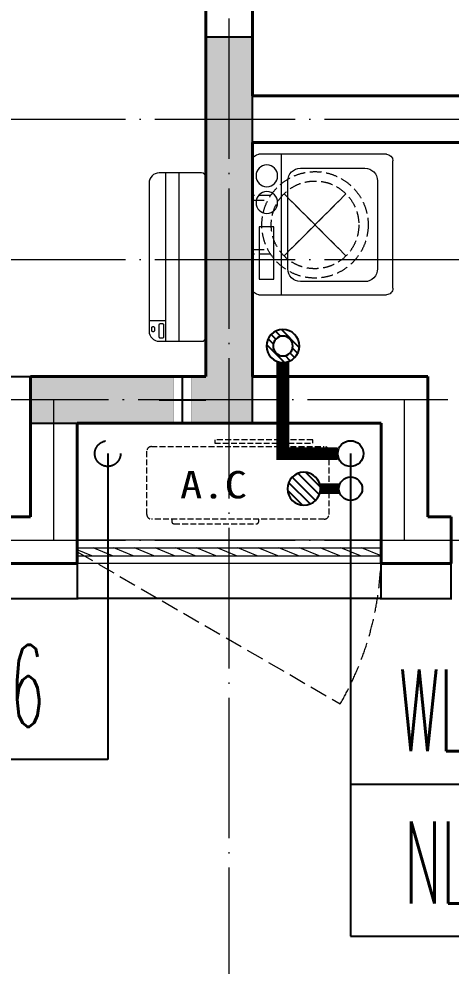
# Model space of a CAD drawing. Extents: x 27938 to 1042331, y -235042 to 1535213.
# Drawn here: x 721217 to 723067, y 594628 to 598677 of the extents above; entities that cross this region are included whole.
import ezdxf

# ---------------------------------------------------------------- set-up
doc = ezdxf.new("R2010")
doc.units = 0
doc.header["$LTSCALE"] = 1000
doc.header["$MEASUREMENT"] = 0
for name, pattern in [('$1$DASH', [0.35, 0.25, -0.1]), ('DASH', [0.35, 0.25, -0.1]), ('DOTE', [2.42, 2, -0.2, 0.02, -0.2])]:
    doc.linetypes.add(name, pattern=pattern)
for name, color, linetype in [('$RECOVER_210609100354-0', 7, 'Continuous'), ('$RECOVER_210609100354-25', 7, 'Continuous'), ('3.5方案汇报，与郭总、侯月琴确定户型_t8$0$2020.03.04 -1安徽标准化洋房户型(UA）_t8_t8$0$看线', 154, 'Continuous'), ('COLUMN', 9, 'Continuous'), ('DIM_凝结', 3, 'Continuous'), ('DIM_污水', 3, 'Continuous'), ('DIM_雨水', 3, 'Continuous'), ('EQUIP_地漏', 7, 'Continuous'), ('PIPE-凝结', 150, 'N'), ('PIPE-污水', 2, 'W'), ('VPIPE-凝结', 150, 'Continuous'), ('VPIPE-污水', 2, 'W'), ('VPIPE-雨水', 4, 'DASH'), ('机电标识类', 1, 'Continuous'), ('看线', 251, 'Continuous')]:
    doc.layers.add(name, color=color, linetype=linetype)
for name, color, linetype, lineweight in [('DOTE', 19, 'DOTE', 9), ('LVTRY', 1, 'Continuous', 13), ('PUB_HATCH', 8, 'Continuous', 9), ('WALL', 9, 'Continuous', 40), ('WINDOW', 8, 'Continuous', 15), ('平面-空调室内机', 176, 'Continuous', 9), ('平面-空调预留孔', 173, 'Continuous', 15), ('空调', 76, 'Continuous', 13)]:
    doc.layers.add(name, color=color, linetype=linetype, lineweight=lineweight)
doc.styles.add('_TWT_SERIAL', font='simplex.shx', dxfattribs={"width": 0.6, "oblique": 10, "height": 3, "bigfont": 'aadri.shx'})
doc.styles.get("Standard").update_dxf_attribs({"font": 'gbenor.shx', "bigfont": 'gbcbig.shx'})
doc.styles.add('黑体', font='simhei.ttf')
doc.linetypes.add('N', pattern='A,3,-0.2,["N",Standard,S=0.25,R=0,X=-0.1,Y=-0.115],-0.2', length=3.4)
doc.linetypes.add('W', pattern='A,3,-0.2,["W",Standard,S=0.25,R=0,X=-0.1,Y=-0.115],-0.2', length=3.4)

# ---------------------------------------------------------------- blocks, each defined once
blk = doc.blocks.new('HFHFHFHFTF')
at = {"layer": 'PUB_HATCH'}
blk.add_hatch(color=256, dxfattribs=at).paths.add_polyline_path([(575166.6, 365523.7), (575166.6, 365323.7), (576116.6, 365323.7), (576116.6, 366973.7), (575916.6, 366973.7), (575916.6, 365523.7)])
at = {"layer": 'COLUMN', "color": 8}
for p, q in [((576116.6, 366973.7), (575916.6, 366973.7)), ((575916.6, 366973.7), (575916.6, 365523.7)), ((576116.6, 365323.7), (576116.6, 366973.7)), ((575166.6, 365523.7), (575166.6, 365323.7)), ((575916.6, 365523.7), (575166.6, 365523.7)), ((575166.6, 365323.7), (576116.6, 365323.7))]:
    blk.add_line(p, q, dxfattribs=at)
blk = doc.blocks.new('RECTANG')
at = {"color": 0}
for p, q in [((1, 1), (0, 1)), ((0, 1), (0, 0)), ((1, 0), (1, 1)), ((0, 0), (1, 0))]:
    blk.add_line(p, q, dxfattribs=at)
blk = doc.blocks.new('洗衣机')
at = {"layer": 'LVTRY', "color": 0}
for p, q in [((3791567.4, 243472.1), (3791021, 243472.1)), ((3791116.5, 243472.1), (3791116.5, 242871.5)), ((3790993.7, 243444.5), (3790993.7, 242899.1)), ((3791594.6, 242899.1), (3791594.6, 243444.5)), ((3791199, 243412.7), (3791474.9, 243412.7)), ((3791145.1, 242982.5), (3791145.1, 243358)), ((3791528.8, 243358), (3791528.8, 242982.5)), ((3791474.9, 242927.8), (3791199, 242927.8)), ((3791021, 242871.5), (3791567.4, 242871.5))]:
    blk.add_line(p, q, dxfattribs=at)
at = {"layer": 'LVTRY', "color": 0, "extrusion": (0, 0, -1)}
for centre, major_axis, start_param, end_param in [((3791021, 243444.5), (0, 27.6), -1.570796, 0), ((3791567.4, 243444.5), (0, 27.6), 0, 1.570796), ((3791055.1, 243379.8), (0, 46.9), 3.141593, 9.424778), ((3791199, 243358), (0, 54.7), 4.712389, 6.283185), ((3791474.9, 243358), (0, 54.7), 0, 1.570796), ((3791055.1, 243265.7), (0, 46.9), 3.141593, 9.424778), ((3791199, 242982.5), (0, 54.7), 3.141593, 4.712389), ((3791474.9, 242982.5), (0, 54.7), 1.570796, 3.141593), ((3791021, 242899.1), (0, 27.6), 3.141593, 4.712389), ((3791567.4, 242899.1), (0, 27.6), 1.570796, 3.141593)]:
    blk.add_ellipse(centre, major_axis=major_axis, ratio=0.986385, start_param=start_param, end_param=end_param, dxfattribs=at)
at = {"layer": 'LVTRY', "color": 8, "xscale": 63.25620569481588, "yscale": 224.5369532744355, "zscale": 64.12934308941763, "rotation": 180}
blk.add_blockref('RECTANG', (3791085.2, 243162.4), dxfattribs=at)
blk = doc.blocks.new('dnfhfn')
at = {"color": 0, "linetype": '$1$DASH', "ltscale": 0.2}
for p, q in [((101.9, 495, 0), (121.9, 495, 0)), ((101.9, 417.2, 0), (101.9, 495, 0)), ((121.9, 495, 0), (121.9, 429, 0)), ((353.1, 495, 0), (333.1, 495, 0)), ((333.1, 495, 0), (333.1, 429, 0)), ((353.1, 417.2, 0), (353.1, 495, 0))]:
    blk.add_line(p, q, dxfattribs=at)
at = {"color": 0, "linetype": '$1$DASH', "ltscale": 0.2, "elevation": 0}
for points in [[(94.9, 360.1), (94.9, 360.1), (360.1, 94.9), (360.1, 94.9)], [(360.1, 360.1), (94.9, 94.9), (94.9, 94.9), (360.1, 360.1)]]:
    blk.add_lwpolyline(points, close=True, dxfattribs=at)
at = {"color": 0, "linetype": '$1$DASH', "ltscale": 0.2}
for radius in [227.5, 187.5]:
    blk.add_circle((227.5, 227.5, 0), radius, dxfattribs=at)
blk = doc.blocks.new('dongkong')
at = {"color": 0}
blk.add_wipeout([(-603756, 210771), (-603756, 210570.8), (-603836, 210570.8), (-603836, 210771)], dxfattribs=at)
at = {"layer": '机电标识类', "color": 0, "linetype": 'DASH', "ltscale": 400}
for p, q in [((-603796, 210771), (-603796, 210570.8)), ((-603896, 210670.7), (-603696, 210670.7))]:
    blk.add_line(p, q, dxfattribs=at)
at = {"layer": '空调', "color": 0, "linetype": 'DASH', "const_width": 2}
blk.add_lwpolyline([(-603756, 210771), (-603756, 210570.8), (-603836, 210570.8), (-603836, 210771)], close=True, dxfattribs=at)
blk = doc.blocks.new('A$C001338C2')
at = {"color": 0}
for p, q in [((845, 303.6), (55, 303.6)), ((109.1, 214.8), (109.1, 303.6)), ((0, 248.6), (0, 22)), ((900, 22), (900, 248.6)), ((22, 0), (878, 0))]:
    blk.add_line(p, q, dxfattribs=at)
at = {"color": 0, "lineweight": 5}
for p, q in [((900, 214.8), (0, 214.8)), ((900, 143.2), (0, 143.2))]:
    blk.add_line(p, q, dxfattribs=at)
at = {"color": 0}
for points in [[(73.1, 275), (56.8, 275, -0.414214), (51.3, 280.5), (51.3, 283.4, -0.414214), (56.8, 288.9), (73.1, 288.9, -0.414214), (78.6, 283.4), (78.6, 280.5, -0.414214)], [(89.2, 226.4), (22.2, 226.4, -0.414214), (16.7, 231.9), (16.7, 243.1, -0.414214), (22.2, 248.6), (89.2, 248.6, -0.414214), (94.7, 243.1), (94.7, 231.9, -0.414214)]]:
    blk.add_lwpolyline(points, format="xyb", close=True, dxfattribs=at)
for centre, radius, start, end in [((55, 248.6), 55, 90, 180), ((845, 248.6), 55, 360, 90), ((22, 22), 22, 180, 270), ((878, 22), 22, 270, 360)]:
    blk.add_arc(centre, radius, start, end, dxfattribs=at)
blk = doc.blocks.new('gsergvr')
at = {"layer": '平面-空调预留孔', "color": 0, "linetype": 'DASH', "ltscale": 0.1}
for p, q in [((34075.4, 17176.2), (34075.4, 17166.2)), ((34448.2, 17166.2), (34448.2, 17176.2)), ((34085.4, 17156.2), (34438.2, 17156.2))]:
    blk.add_line(p, q, dxfattribs=at)
blk.add_lwpolyline([(34679.3, 17515.3), (34259.5, 17515.3), (34259.5, 17500.2), (34679.3, 17500.2)], close=True, dxfattribs=at)
blk.add_lwpolyline([(34728.6, 17176.2), (33988.6, 17176.2, -0.414214), (33968.6, 17196.2), (33968.6, 17466.2, -0.414214), (33988.6, 17486.2), (34728.6, 17486.2, -0.414214), (34748.6, 17466.2), (34748.6, 17196.2, -0.414214)], format="xyb", close=True, dxfattribs=at)
for centre, start, end in [((34085.4, 17166.2), 180, 270), ((34438.2, 17166.2), 270, 0)]:
    blk.add_arc(centre, 10, start, end, dxfattribs=at)
at = {"layer": '平面-空调预留孔', "color": 0, "linetype": 'DASH', "ltscale": 0.1, "style": '黑体', "width": 1.2}
blk.add_text('A.C', height=117.05, dxfattribs=at).set_placement((34110.9, 17264.8))
blk = doc.blocks.new('rtyryrtyeeretee')
at = {"layer": '平面-空调预留孔', "color": 8}
blk.add_blockref('gsergvr', (635673.5, 326705.8), dxfattribs=at)
blk = doc.blocks.new('HFTHFFGHFH')
at = {"layer": 'DOTE', "linetype": 'DOTE', "ltscale": 0.3}
for p, q in [((576016.6, 594448.8), (576016.6, 612948.8)), ((534316.6, 598248.8), (587116.6, 598248.8)), ((534316.6, 597648.8), (587116.6, 597648.8)), ((587116.6, 597048.8), (534316.6, 597048.8)), ((575266.6, 596448.8), (575266.6, 597048.8)), ((576766.6, 596448.8), (576766.6, 597048.8)), ((534316.6, 596448.8), (587116.6, 596448.8))]:
    blk.add_line(p, q, dxfattribs=at)
blk = doc.blocks.new('$WINLIB2D$00000039')
at = {"color": 0}
for points in [[(-0.5, 0.5), (-0.5, -0.5)], [(0.5, 0.5), (-0.5, 0.5)], [(0.5, -0.5), (0.5, 0.5)], [(-0.5, 0.1667), (0.5, 0.1667)], [(-0.3839, -0.1667), (-0.448, 0.1667)], [(-0.3159, -0.1667), (-0.38, 0.1667)], [(-0.2479, -0.1667), (-0.312, 0.1667)], [(-0.1799, -0.1667), (-0.244, 0.1667)], [(-0.1119, -0.1667), (-0.176, 0.1667)], [(-0.0439, -0.1667), (-0.108, 0.1667)], [(0.0241, -0.1667), (-0.04, 0.1667)], [(0.0921, -0.1667), (0.028, 0.1667)], [(0.16, -0.1667), (0.0959, 0.1667)], [(0.228, -0.1667), (0.1639, 0.1667)], [(0.296, -0.1667), (0.2319, 0.1667)], [(0.364, -0.1667), (0.2999, 0.1667)], [(0.432, -0.1667), (0.3679, 0.1667)], [(0.5, -0.1667), (0.4359, 0.1667)], [(-0.4519, -0.1667), (-0.5, 0.0836)], [(-0.5, -0.1667), (0.5, -0.1667)], [(0.5, -0.5), (-0.5, -0.5)]]:
    blk.add_lwpolyline(points, dxfattribs=at)
blk = doc.blocks.new('$TwtSys$00000141')
for p, q in [((-141.3, 11.5), (-15.1, 137.7)), ((-141.3, 11.5), (-15.1, 137.7)), ((-130.8, -52.6), (52.6, 130.8)), ((-130.8, -52.6), (52.6, 130.8)), ((-99.7, -99.7), (99.7, 99.7)), ((-99.7, -99.7), (99.7, 99.7)), ((-48.5, -130.6), (131.4, 49.3)), ((-48.5, -130.6), (131.4, 49.3)), ((17.1, -138.4), (138.4, -17.1)), ((17.1, -138.4), (138.4, -17.1))]:
    blk.add_line(p, q)
blk.add_circle((0, 0), 141)
blk.add_circle((0, 0), 141)
blk = doc.blocks.new('$TwtSys$00000543')
for p, q in [((-140.4, -12.8), (12.8, 140.4)), ((18.7, 82.5), (62.6, 126.4)), ((59.8, 59.8), (99.7, 99.7)), ((-12.8, -140.4), (140.4, 12.8)), ((82.5, 18.7), (126.4, 62.6)), ((-126.4, -62.6), (-82.5, -18.7)), ((-99.7, -99.7), (-59.8, -59.8)), ((-62.6, -126.4), (-18.7, -82.5))]:
    blk.add_line(p, q)
for radius in [141, 84.6]:
    blk.add_circle((0, 0), radius)

msp = doc.modelspace()

# ---------------------------------------------------------------- hatches: boundary and pattern name
at = {"layer": 'PIPE-污水'}
for points in [[(722346.6, 596818.8), (722319.1, 596818.8), (722319.1, 596791.3)], [(722346.6, 596818.8), (722346.6, 596791.3), (722319.1, 596791.3)]]:
    msp.add_hatch(color=256, dxfattribs=at).paths.add_polyline_path(points)

# ---------------------------------------------------------------- linework, layer by layer
at = {"layer": '$RECOVER_210609100354-0', "color": 8, "const_width": 8}
for points in [[(721466.6, 596348.8), (721466.6, 596198.8), (721166.6, 596198.8), (721166.6, 596348.8)], [(723066.6, 596348.8), (723066.6, 596198.8), (722766.6, 596198.8), (722766.6, 596348.8)]]:
    msp.add_lwpolyline(points, dxfattribs=at)
at = {"layer": '3.5方案汇报，与郭总、侯月琴确定户型_t8$0$2020.03.04 -1安徽标准化洋房户型(UA）_t8_t8$0$看线', "color": 8, "ltscale": 10}
msp.add_line((719116.6, 597148.8), (721266.6, 597148.8), dxfattribs=at)
at = {"layer": 'DIM_凝结'}
for p, q in [((722636.6, 596668.8), (722636.6, 594756)), ((722636.6, 594756), (723613.4, 594756))]:
    msp.add_line(p, q, dxfattribs=at)
at = {"layer": 'DIM_污水'}
for p, q in [((722636.6, 596818.8), (722636.6, 595406.3)), ((722636.6, 595406.3), (723691.8, 595406.3))]:
    msp.add_line(p, q, dxfattribs=at)
at = {"layer": 'DIM_雨水'}
for p, q in [((721596.6, 596818.8), (721596.6, 595510.6)), ((721596.6, 595510.6), (720671.7, 595510.6))]:
    msp.add_line(p, q, dxfattribs=at)
at = {"layer": 'PIPE-凝结', "const_width": 45}
msp.add_lwpolyline([(722586.6, 596668.8), (722507.1, 596668.8)], dxfattribs=at)
at = {"layer": 'PIPE-污水', "const_width": 55}
for points in [[(722346.6, 597208.3), (722346.6, 596818.8)], [(722581.6, 596818.8), (722346.6, 596818.8)]]:
    msp.add_lwpolyline(points, dxfattribs=at)
at = {"layer": 'VPIPE-凝结'}
msp.add_circle((722636.6, 596668.8), 50, dxfattribs=at)
at = {"layer": 'VPIPE-污水'}
msp.add_circle((722636.6, 596818.8), 55, dxfattribs=at)
at = {"layer": 'VPIPE-雨水'}
msp.add_circle((721596.6, 596818.8), 55, dxfattribs=at)
at = {"layer": 'WALL', "color": 8}
for p, q in [((722216.6, 601298.8), (722216.6, 598348.8)), ((722016.6, 601098.8), (722016.6, 598248.8)), ((723166.6, 598348.8), (722216.6, 598348.8)), ((722216.6, 598148.8), (722216.6, 597148.8)), ((722216.6, 598148.8), (723166.6, 598148.8)), ((721266.6, 597148.8), (721266.6, 596548.8)), ((722216.6, 597148.8), (722966.6, 597148.8)), ((722966.6, 597148.8), (722966.6, 596548.8)), ((721466.6, 596948.8), (721466.6, 596348.8)), ((722116.6, 596948.8), (722766.6, 596948.8)), ((722766.6, 596948.8), (722766.6, 596348.8)), ((721266.6, 596548.8), (721166.6, 596548.8)), ((722966.6, 596548.8), (723066.6, 596548.8)), ((723066.6, 596548.8), (723066.6, 596348.8)), ((721166.6, 596348.8), (721466.6, 596348.8)), ((722766.6, 596348.8), (723066.6, 596348.8))]:
    msp.add_line(p, q, dxfattribs=at)
at = {"layer": 'WINDOW', "color": 8, "linetype": 'DASH', "ltscale": 0.3}
msp.add_lwpolyline([(721466.6, 596398.8), (722592.4, 595748.8, 0.131652), (722766.6, 596398.8)], format="xyb", dxfattribs=at)
at = {"layer": '看线', "color": 8, "ltscale": 0.5}
msp.add_lwpolyline([(722766.6, 596198.8), (721466.6, 596198.8)], dxfattribs=at)

# ---------------------------------------------------------------- block references
at = {"layer": '$RECOVER_210609100354-25', "color": 8}
msp.add_blockref('洗衣机', (-3068777.3, 354626.4), dxfattribs=at)
at = {"color": 8}
for name, p in [('HFHFHFHFTF', (146100, 231625.1)), ('rtyryrtyeeretee', (52121.7, 252656.8))]:
    msp.add_blockref(name, p, dxfattribs=at)
at = {"layer": 'EQUIP_地漏', "xscale": 0.5, "yscale": -0.5, "zscale": 0.5, "rotation": 180}
msp.add_blockref('$TwtSys$00000543', (722346.6, 597278.8), dxfattribs=at)
at = {"layer": 'EQUIP_地漏', "xscale": 0.5, "yscale": -0.5, "zscale": 0.5}
msp.add_blockref('$TwtSys$00000141', (722436.6, 596668.8), dxfattribs=at)
at = {"layer": 'WINDOW', "xscale": 1299.999999983003, "yscale": 100, "zscale": 1299.999999983003}
msp.add_blockref('$WINLIB2D$00000039', (722116.6, 596398.8), dxfattribs=at)
at = {"layer": '平面-空调预留孔', "color": 8, "xscale": 0.800000000046565, "yscale": 0.800000000046565, "zscale": 0.800000000046565, "rotation": 90.00000023343017}
msp.add_blockref('A$C001338C2', (722016.4, 597298.8), dxfattribs=at)
at = {"layer": '平面-空调预留孔', "color": 8, "rotation": 90.00000000000001}
msp.add_blockref('dnfhfn', (722711.6, 597569.2, 0), dxfattribs=at)

# ---------------------------------------------------------------- texts
at = {"layer": 'DIM_凝结', "color": 7, "style": '_TWT_SERIAL', "width": 0.48}
msp.add_text('NL-8', height=350, dxfattribs=at).set_placement((722866.5, 594896))
at = {"layer": 'DIM_污水', "color": 7, "style": '_TWT_SERIAL', "width": 0.48}
msp.add_text('WL-12', height=350, dxfattribs=at).set_placement((722843.9, 595546.3))
at = {"layer": 'DIM_雨水', "color": 7, "style": '_TWT_SERIAL', "width": 0.48}
msp.add_text('YL-6', height=350, dxfattribs=at).set_placement((720741.7, 595650.6))

# ---------------------------------------------------------------- next in the draw order: block references
at = {"layer": '平面-空调室内机', "color": 8, "ltscale": 0.3, "xscale": -1, "rotation": 180}
msp.add_blockref('dongkong', (1325712.5, 807719.6), dxfattribs=at)

# ---------------------------------------------------------------- next in the draw order: linework, layer by layer
at = {"layer": 'WALL', "color": 8}
for p, q in [((722016.6, 598248.8), (722016.6, 597148.8)), ((721266.6, 597148.8), (722016.6, 597148.8)), ((721466.6, 596948.8), (722116.6, 596948.8))]:
    msp.add_line(p, q, dxfattribs=at)

# ---------------------------------------------------------------- next in the draw order: block references
msp.add_blockref('HFTHFFGHFH', (146100, 0))

doc.saveas('drawing.dxf')
